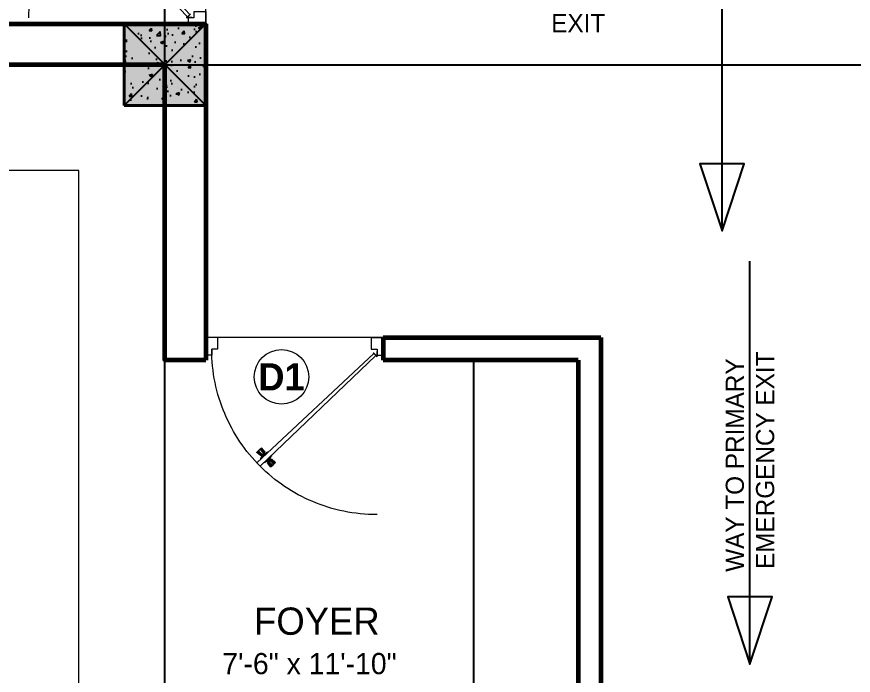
# Model space of a CAD drawing. Header units: feet. Extents: x 109753 to 150441, y 47761 to 75080.
# Drawn here: x 126728.4 to 126912.5, y 50994.6 to 51139.5 of the extents above; entities that cross this region are included whole.
import ezdxf

# ---------------------------------------------------------------- set-up
doc = ezdxf.new("R2010")
doc.units = ezdxf.units.FT
doc.header["$LTSCALE"] = 50
doc.header["$MEASUREMENT"] = 0
doc.linetypes.add('( Hidden )', pattern=[0.375, 0.25, -0.125])
doc.linetypes.add('ACAD_ISO04W100', pattern=[30, 24, -3, 0, -3])
for name, color, linetype, lineweight in [('A-Furniture', 175, 'Continuous', 0), ('COLUMN', 16, 'Continuous', 40), ('DOORS', 7, 'Continuous', 15), ('TEXT', 181, 'Continuous', 13), ('WALL', 1, 'Continuous', 60)]:
    doc.layers.add(name, color=color, linetype=linetype, lineweight=lineweight)
doc.layers.add('HACTH', color=251, linetype='Continuous')
doc.styles.add('GL_Imperial', font='GOTHIC.TTF', dxfattribs={"height": 8})

# ---------------------------------------------------------------- blocks, each defined once
blk = doc.blocks.new('A$Cb5c74cea')
at = {"true_color": 0xffffff, "transparency": 33554687}
h = blk.add_hatch(color=7, dxfattribs=at)
h.dxf.hatch_style = 1
h.paths.add_polyline_path([(-9, -9), (9, -9), (9, 9), (-9, 9)])
at = {"layer": 'HACTH', "transparency": 33554623}
h = blk.add_hatch(dxfattribs=at)
h.set_pattern_fill('AR-CONC', color=256)
h.set_pattern_definition([(50, (-126497.0296, -50480.552), (7.17260183, -0.62752135), [0.75, -8.25]), (355, (-126497.03, -50480.552), (-1.38751334, 7.52192134), [0.6, -6.6]), (100.4514445, (-126496.432, -50480.604), (5.78508847, 6.8943999), [0.63740192, -7.01142112]), (46.1842, (-126497.03, -50478.552), (10.6724133, -1.6551928), [1.125, -12.375]), (96.6356355, (-126496.14, -50478.69), (9.34661946, 9.741186), [0.9561034, -10.5171376]), (351.184164, (-126497.03, -50478.552), (9.34661945, 9.741186), [0.9, -9.9]), (21, (-126496.0296, -50479.052), (5.96907052, -4.0261889), [0.75, -8.25]), (326, (-126496.03, -50479.052), (2.4331533, 7.25150045), [0.6, -6.6]), (71.451445, (-126495.532, -50479.387), (8.40222377, 3.22531153), [0.6374019, -7.01142112]), (37.5, (-126497.0296, -50480.5518), (0.121598553, 3.32893854), [0, -6.52, 0, -6.7, 0, -6.625]), (7.5, (-126497.0296, -50480.5518), (2.63069537, 3.94411712), [0, -3.82, 0, -6.37, 0, -2.525]), (327.5, (-126499.2596, -50480.5518), (5.33822436, -0.225548717), [0, -2.5, 0, -7.8, 0, -10.35]), (317.5, (-126500.2596, -50480.5518), (5.8318617, 1.00104982), [0, -3.25, 0, -5.18, 0, -7.35])])
h.paths.add_polyline_path([(-9, -9), (9, -9), (9, 9), (-9, 9)])
at = {"layer": 'COLUMN'}
blk.add_lwpolyline([(-9, -9), (9, -9), (9, 9), (-9, 9)], close=True, dxfattribs=at)
at = {"layer": 'Defpoints', "color": 18, "true_color": 0x000000}
for p, q in [((-9, -9), (9, 9)), ((-9, 9), (9, -9))]:
    blk.add_line(p, q, dxfattribs=at)
blk = doc.blocks.new('*U566')
at = {"color": 9, "linetype": '( Hidden )', "lineweight": 0, "ltscale": 5, "true_color": 0xc7c8ca}
blk.add_line((30, 0), (0, 0), dxfattribs=at)
blk.add_arc((29, 2), 28, 90, 180, dxfattribs=at)
at = {"layer": 'DOORS', "color": 8}
for p, q in [((10.45, 21.23), (10.96, 21.91)), ((10.49, 21.19), (11.01, 21.87)), ((10.57, 21.11), (11.12, 21.77)), ((10.68, 21.01), (11.24, 21.66)), ((10.88, 20.82), (11.48, 21.43)), ((10.98, 20.72), (11.61, 21.31)), ((11.27, 21.67), (11.28, 21.68)), ((11.39, 21.58), (11.28, 21.68)), ((11.39, 21.58), (11.5, 21.47)), ((11.49, 21.46), (11.5, 21.47)), ((9.31, 20.01), (8.67, 19.46)), ((9.36, 19.98), (8.7, 19.41)), ((9.44, 19.9), (8.81, 19.31)), ((9.38, 20.46), (9.63, 20.1)), ((9.58, 20), (9.51, 19.92)), ((9.6, 19.99), (9.52, 19.9)), ((9.54, 20.31), (9.69, 20.04)), ((9.64, 19.95), (9.56, 19.87)), ((9.7, 19.9), (9.62, 19.81)), ((9.71, 20.15), (9.75, 19.99)), ((9.84, 20.03), (9.82, 19.92)), ((9.95, 19.92), (9.85, 19.9)), ((10.08, 19.8), (9.92, 19.83)), ((10.01, 21.13), (10.39, 20.9)), ((10.17, 20.98), (10.44, 20.85)), ((10.34, 20.82), (10.5, 20.79)), ((10.47, 20.7), (10.57, 20.73)), ((10.48, 20.96), (10.55, 21.04)), ((10.5, 20.94), (10.57, 21.02)), ((10.53, 20.9), (10.61, 20.99)), ((10.58, 20.59), (10.6, 20.7)), ((10.59, 20.85), (10.67, 20.93)), ((10.71, 20.47), (10.67, 20.64)), ((10.72, 20.73), (10.8, 20.81)), ((10.88, 20.32), (10.73, 20.58)), ((10.78, 20.67), (10.86, 20.76)), ((11.03, 20.17), (10.79, 20.53)), ((10.82, 20.64), (10.9, 20.72)), ((10.84, 20.62), (10.91, 20.7)), ((11.06, 20.65), (11.72, 21.21)), ((11.11, 20.61), (11.75, 21.16)), ((8.93, 19.16), (8.91, 19.15)), ((9.02, 19.05), (8.91, 19.15)), ((9.54, 19.8), (8.93, 19.19)), ((9.02, 19.05), (9.13, 18.94)), ((9.15, 18.96), (9.13, 18.94)), ((9.75, 19.61), (9.18, 18.97)), ((9.85, 19.51), (9.3, 18.85)), ((9.93, 19.44), (9.41, 18.75)), ((9.97, 19.39), (9.46, 18.72)), ((9.83, 19.77), (9.75, 19.69)), ((9.89, 19.72), (9.81, 19.64)), ((9.92, 19.68), (9.85, 19.6)), ((9.94, 19.67), (9.87, 19.58)), ((10.25, 19.65), (9.98, 19.77)), ((10.41, 19.5), (10.03, 19.72))]:
    blk.add_line(p, q, dxfattribs=at)
at = {"layer": 'DOORS', "color": 1}
for p, q in [((10.46, 21.29), (10.91, 21.88)), ((10.99, 21.89), (11.36, 21.54)), ((11.04, 21.85), (11.06, 21.87)), ((11.06, 21.87), (11.38, 21.56)), ((11.73, 21.2), (11.36, 21.54)), ((11.71, 21.26), (11.38, 21.56)), ((11.69, 21.24), (11.71, 21.26)), ((9.25, 20), (8.69, 19.51)), ((9.33, 20.59), (9.32, 20.58)), ((9.32, 20.5), (9.55, 20.18)), ((9.33, 20), (9.64, 19.71)), ((9.41, 19.92), (9.41, 19.93)), ((9.58, 20.01), (9.5, 19.93)), ((9.5, 19.93), (9.69, 19.75)), ((9.55, 20.18), (9.56, 20.17)), ((9.56, 20.09), (9.57, 20.1)), ((9.57, 20.02), (9.76, 19.83)), ((9.96, 19.65), (9.76, 19.83)), ((9.88, 21.17), (9.88, 21.18)), ((9.96, 21.18), (10.3, 20.97)), ((10.3, 20.97), (10.31, 20.97)), ((10.39, 20.97), (10.38, 20.97)), ((10.46, 21.21), (10.78, 20.92)), ((10.46, 20.97), (10.66, 20.79)), ((10.47, 20.96), (10.55, 21.05)), ((10.54, 21.13), (10.54, 21.13)), ((10.54, 21.05), (10.73, 20.87)), ((10.85, 20.61), (10.66, 20.79)), ((10.92, 20.69), (10.73, 20.87)), ((11.09, 20.62), (10.78, 20.92)), ((10.84, 20.61), (10.92, 20.7)), ((10.86, 20.53), (10.85, 20.53)), ((10.87, 20.45), (10.86, 20.45)), ((11.09, 20.12), (10.87, 20.45)), ((11.01, 20.7), (11, 20.7)), ((11.09, 20.04), (11.1, 20.04)), ((11.17, 20.62), (11.73, 21.11)), ((8.69, 19.43), (9.06, 19.08)), ((8.73, 19.39), (8.71, 19.36)), ((8.71, 19.36), (9.04, 19.06)), ((9.36, 18.75), (9.04, 19.06)), ((9.43, 18.73), (9.06, 19.08)), ((9.38, 18.78), (9.36, 18.75)), ((9.96, 19.34), (9.51, 18.74)), ((9.96, 19.41), (9.64, 19.71)), ((9.88, 19.57), (9.69, 19.75)), ((9.95, 19.66), (9.87, 19.58)), ((9.87, 19.49), (9.88, 19.49)), ((10.03, 19.65), (10.04, 19.65)), ((10.12, 19.65), (10.11, 19.65)), ((10.46, 19.44), (10.12, 19.65)), ((10.54, 19.45), (10.54, 19.44))]:
    blk.add_line(p, q, dxfattribs=at)
at = {"layer": 'DOORS'}
for p, q in [((0, 0), (0, 3)), ((1, 3), (0, 3)), ((1, 2), (1, 3)), ((28.35, 2.64), (28.82, 3.11)), ((28.39, 2.6), (28.84, 3.05)), ((28.94, 2.37), (28.94, 3.01)), ((29, 2.37), (29, 3.03)), ((29, 2), (29, 3)), ((29, 3), (30, 3)), ((30, 3), (30, 0)), ((2, 2), (1, 2)), ((2, 0), (2, 2)), ((28, 0), (28, 2)), ((28, 2), (29, 2)), ((28.35, 2.64), (28.39, 2.6)), ((28.94, 2.37), (29, 2.37)), ((2, 0), (0, 0)), ((28, 0), (30, 0))]:
    blk.add_line(p, q, dxfattribs=at)
blk.add_lwpolyline([(28.8, 3.08), (9.23, 21.82), (8.64, 21.23), (28.42, 2.7)], dxfattribs=at)
for radius in [0.111, 0.0537]:
    blk.add_circle((28.93, 3.12), radius, dxfattribs=at)
at = {"layer": 'DOORS', "color": 1}
for centre, start, end in [((10.5, 21.25), 142.9424, 226.866), ((10.95, 21.85), 46.866, 142.9424), ((9.29, 19.96), 46.866, 130.7896), ((9.36, 20.54), 136.866, 226.866), ((9.46, 19.89), 46.866, 136.866), ((9.61, 20.06), 142.1232, 226.866), ((9.52, 20.13), 322.1232, 46.866), ((9.92, 21.14), 46.866, 136.866), ((10.34, 21.01), 226.866, 311.6087), ((10.42, 20.93), 46.866, 131.6087), ((10.58, 21.09), 136.866, 226.866), ((10.9, 20.49), 142.1232, 226.866), ((10.81, 20.57), 322.1232, 46.866), ((10.96, 20.73), 226.866, 316.866), ((11.13, 20.67), 226.866, 310.7896), ((11.06, 20.08), 316.866, 46.866), ((11.69, 21.15), 310.7896, 46.866), ((8.72, 19.47), 130.7896, 226.866), ((9.47, 18.78), 226.866, 322.9424), ((9.84, 19.53), 316.866, 46.866), ((10, 19.69), 226.866, 311.6087), ((9.92, 19.37), 322.9424, 46.866), ((10.08, 19.61), 46.866, 131.6087), ((10.5, 19.48), 226.866, 316.866)]:
    blk.add_arc(centre, 0.0571, start, end, dxfattribs=at)
blk = doc.blocks.new('*U567')
at = {"color": 9, "linetype": '( Hidden )', "lineweight": 0, "ltscale": 5, "true_color": 0xc7c8ca}
blk.add_line((0, 0), (30, 0), dxfattribs=at)
blk.add_arc((1, 2), 28, 0, 90, dxfattribs=at)
at = {"layer": 'DOORS', "color": 1}
for p, q in [((18.27, 21.2), (18.64, 21.54)), ((18.29, 21.26), (18.62, 21.56)), ((18.31, 21.24), (18.29, 21.26)), ((18.94, 21.87), (18.62, 21.56)), ((19.01, 21.89), (18.64, 21.54)), ((18.96, 21.85), (18.94, 21.87)), ((19.54, 21.29), (19.09, 21.88)), ((18.83, 20.62), (18.27, 21.11)), ((18.91, 20.04), (18.9, 20.04)), ((18.91, 20.62), (19.22, 20.92)), ((18.91, 20.12), (19.13, 20.45)), ((18.99, 20.7), (19, 20.7)), ((19.08, 20.69), (19.27, 20.87)), ((19.16, 20.61), (19.08, 20.7)), ((19.13, 20.45), (19.14, 20.45)), ((19.14, 20.53), (19.15, 20.53)), ((19.15, 20.61), (19.34, 20.79)), ((19.54, 21.21), (19.22, 20.92)), ((19.46, 21.05), (19.27, 20.87)), ((19.54, 20.97), (19.34, 20.79)), ((19.53, 20.96), (19.45, 21.05)), ((19.46, 21.13), (19.46, 21.13)), ((19.61, 20.97), (19.62, 20.97)), ((19.7, 20.97), (19.69, 20.97)), ((20.04, 21.18), (19.7, 20.97)), ((20.04, 19.65), (20.24, 19.83)), ((20.12, 21.17), (20.12, 21.18)), ((20.43, 20.02), (20.24, 19.83)), ((20.5, 19.93), (20.31, 19.75)), ((20.67, 20), (20.36, 19.71)), ((20.42, 20.01), (20.5, 19.93)), ((20.44, 20.09), (20.43, 20.1)), ((20.45, 20.18), (20.44, 20.17)), ((20.68, 20.5), (20.45, 20.18)), ((20.59, 19.92), (20.59, 19.93)), ((20.67, 20.59), (20.68, 20.58)), ((20.75, 20), (21.31, 19.51)), ((19.46, 19.45), (19.46, 19.44)), ((19.54, 19.44), (19.88, 19.65)), ((19.88, 19.65), (19.89, 19.65)), ((19.97, 19.65), (19.96, 19.65)), ((20.04, 19.41), (20.36, 19.71)), ((20.04, 19.34), (20.49, 18.74)), ((20.05, 19.66), (20.13, 19.58)), ((20.12, 19.57), (20.31, 19.75)), ((20.13, 19.49), (20.12, 19.49)), ((20.57, 18.73), (20.94, 19.08)), ((20.62, 18.78), (20.64, 18.75)), ((20.64, 18.75), (20.96, 19.06)), ((21.31, 19.43), (20.94, 19.08)), ((21.29, 19.36), (20.96, 19.06)), ((21.27, 19.39), (21.29, 19.36))]:
    blk.add_line(p, q, dxfattribs=at)
at = {"layer": 'DOORS', "color": 8}
for p, q in [((19.02, 20.72), (18.39, 21.31)), ((18.61, 21.58), (18.5, 21.47)), ((18.51, 21.46), (18.5, 21.47)), ((19.12, 20.82), (18.52, 21.43)), ((18.61, 21.58), (18.72, 21.68)), ((18.73, 21.67), (18.72, 21.68)), ((19.32, 21.01), (18.76, 21.66)), ((19.43, 21.11), (18.88, 21.77)), ((19.51, 21.19), (18.99, 21.87)), ((19.55, 21.23), (19.04, 21.91)), ((18.89, 20.61), (18.25, 21.16)), ((18.94, 20.65), (18.28, 21.21)), ((18.97, 20.17), (19.21, 20.53)), ((19.16, 20.62), (19.09, 20.7)), ((19.18, 20.64), (19.1, 20.72)), ((19.12, 20.32), (19.27, 20.58)), ((19.22, 20.67), (19.14, 20.76)), ((19.28, 20.73), (19.2, 20.81)), ((19.29, 20.47), (19.33, 20.64)), ((19.41, 20.85), (19.33, 20.93)), ((19.47, 20.9), (19.39, 20.99)), ((19.42, 20.59), (19.4, 20.7)), ((19.5, 20.94), (19.43, 21.02)), ((19.53, 20.7), (19.43, 20.73)), ((19.52, 20.96), (19.45, 21.04)), ((19.66, 20.82), (19.5, 20.79)), ((19.83, 20.98), (19.56, 20.85)), ((19.99, 21.13), (19.61, 20.9)), ((19.92, 19.8), (20.08, 19.83)), ((20.05, 19.92), (20.15, 19.9)), ((20.16, 20.03), (20.18, 19.92)), ((20.29, 20.15), (20.25, 19.99)), ((20.3, 19.9), (20.38, 19.81)), ((20.46, 20.31), (20.31, 20.04)), ((20.36, 19.95), (20.44, 19.87)), ((20.62, 20.46), (20.37, 20.1)), ((20.4, 19.99), (20.48, 19.9)), ((20.42, 20), (20.49, 19.92)), ((20.56, 19.9), (21.19, 19.31)), ((20.64, 19.98), (21.3, 19.41)), ((20.69, 20.01), (21.33, 19.46)), ((19.59, 19.5), (19.97, 19.72)), ((19.75, 19.65), (20.02, 19.77)), ((20.03, 19.39), (20.54, 18.72)), ((20.06, 19.67), (20.13, 19.58)), ((20.07, 19.44), (20.59, 18.75)), ((20.08, 19.68), (20.15, 19.6)), ((20.11, 19.72), (20.19, 19.64)), ((20.15, 19.51), (20.7, 18.85)), ((20.17, 19.77), (20.25, 19.69)), ((20.25, 19.61), (20.82, 18.97)), ((20.46, 19.8), (21.07, 19.19)), ((20.85, 18.96), (20.87, 18.94)), ((20.98, 19.05), (20.87, 18.94)), ((20.98, 19.05), (21.09, 19.15)), ((21.07, 19.16), (21.09, 19.15))]:
    blk.add_line(p, q, dxfattribs=at)
at = {"layer": 'DOORS'}
for p, q in [((0, 3), (0, 0)), ((1, 3), (0, 3)), ((1, 2.37), (1, 3.03)), ((1, 2), (1, 3)), ((1.06, 2.37), (1.06, 3.01)), ((1.61, 2.6), (1.16, 3.05)), ((1.65, 2.64), (1.18, 3.11)), ((29, 2), (29, 3)), ((29, 3), (30, 3)), ((30, 0), (30, 3)), ((1.06, 2.37), (1, 2.37)), ((2, 2), (1, 2)), ((1.65, 2.64), (1.61, 2.6)), ((2, 0), (2, 2)), ((28, 0), (28, 2)), ((28, 2), (29, 2)), ((2, 0), (0, 0)), ((28, 0), (30, 0))]:
    blk.add_line(p, q, dxfattribs=at)
blk.add_lwpolyline([(1.2, 3.08), (20.77, 21.82), (21.36, 21.23), (1.58, 2.7)], dxfattribs=at)
for radius in [0.111, 0.0537]:
    blk.add_circle((1.07, 3.12), radius, dxfattribs=at)
at = {"layer": 'DOORS', "color": 1}
for centre, start, end in [((19.05, 21.85), 37.0576, 133.134), ((19.5, 21.25), 313.134, 37.0576), ((18.31, 21.15), 133.134, 229.2104), ((18.87, 20.67), 229.2104, 313.134), ((18.94, 20.08), 133.134, 223.134), ((19.04, 20.73), 223.134, 313.134), ((19.19, 20.57), 133.134, 217.8768), ((19.1, 20.49), 313.134, 37.8768), ((19.42, 21.09), 313.134, 43.134), ((19.58, 20.93), 48.3913, 133.134), ((19.66, 21.01), 228.3913, 313.134), ((20.08, 21.14), 43.134, 133.134), ((20.48, 20.13), 133.134, 217.8768), ((20.39, 20.06), 313.134, 37.8768), ((20.54, 19.89), 43.134, 133.134), ((20.71, 19.96), 49.2104, 133.134), ((20.64, 20.54), 313.134, 43.134), ((19.5, 19.48), 223.134, 313.134), ((19.92, 19.61), 48.3913, 133.134), ((20, 19.69), 228.3913, 313.134), ((20.08, 19.37), 133.134, 217.0576), ((20.16, 19.53), 133.134, 223.134), ((20.53, 18.78), 217.0576, 313.134), ((21.28, 19.47), 313.134, 49.2104)]:
    blk.add_arc(centre, 0.0571, start, end, dxfattribs=at)

msp = doc.modelspace()

# ---------------------------------------------------------------- linework, layer by layer
at = {"linetype": 'ACAD_ISO04W100', "ltscale": 3}
for p, q in [((126761.03, 50294.25), (126761.03, 51492.02)), ((126392.03, 51128.91), (127331.03, 51128.91))]:
    msp.add_line(p, q, dxfattribs=at)
for points in [[(126883.64, 51092.32), (126888.52, 51107.13), (126878.76, 51107.13), (126883.64, 51092.32), (126883.64, 51154.59), (126801.2, 51154.59)], [(126889.78, 50997.04), (126894.66, 51011.85), (126884.9, 51011.85), (126889.78, 50997.04), (126889.78, 51085.68)], [(126828.99, 50921.88), (126828.99, 51063.91)]]:
    msp.add_lwpolyline(points)
at = {"layer": 'A-Furniture'}
msp.add_lwpolyline([(126646.55, 50968.32), (126742.08, 50968.32), (126742.08, 51105.66), (126646.55, 51105.66)], close=True, dxfattribs=at)
at = {"layer": 'TEXT'}
msp.add_circle((126786.69, 51060.23), 6, dxfattribs=at)
at = {"layer": 'WALL'}
for p, q in [((126509.03, 51137.91), (126770.03, 51137.91)), ((126770.03, 51137.91), (126770.03, 51063.91)), ((126809.03, 51068.91), (126809.03, 51063.91)), ((126856.99, 51068.91), (126856.99, 50471.55)), ((126851.99, 51063.91), (126851.99, 50921.79))]:
    msp.add_line(p, q, dxfattribs=at)
for points in [[(126770.03, 51063.91), (126761.03, 51063.91), (126761.03, 51128.91), (126509.03, 51128.91), (126509.03, 50908.79)], [(126809.03, 51068.91), (126856.99, 51068.91)], [(126851.99, 51063.91), (126809.03, 51063.91)]]:
    msp.add_lwpolyline(points, dxfattribs=at)
msp.add_lwpolyline([(126761.03, 51068.91), (126761.03, 51068.91)], close=True, dxfattribs=at)

# ---------------------------------------------------------------- block references
msp.add_blockref('A$Cb5c74cea', (126761.03, 51128.91))
at = {"layer": 'WALL', "yscale": 1.300000000000218}
for name, p, xscale, zscale, rotation in [('*U567', (126770.03, 51137.91), 1.300000000000218, 1.300000000000218, 90.00000000000001), ('*U566', (126770.03, 51068.91), -1.300000000000218, 1.30000000000021, 180)]:
    msp.add_blockref(name, p, dxfattribs=dict(at, xscale=xscale, zscale=zscale, rotation=rotation))

# ---------------------------------------------------------------- texts
at = {"layer": 'TEXT', "style": 'GL_Imperial'}
for s, insert, char_height, width, attachment_point in [('WAY TO PRIMARY EMERGENCY EXIT', (126857.93, 51160.05), 4, 46.7728, 3), ('\\pi9.84968;{\\H0.75x;FOYER\\P\\pi2.8503;\\H0.77778x;7\'-6" x 11\'-10"}', (126770.81, 51009.48), 8, 44.303, 1)]:
    msp.add_mtext(s, dxfattribs=dict(at, insert=insert, char_height=char_height, width=width, attachment_point=attachment_point))
at = {"layer": 'TEXT', "insert": (126884.45, 51017.18), "char_height": 4, "width": 46.7728, "attachment_point": 1, "rotation": 90, "style": 'GL_Imperial'}
msp.add_mtext('\\pi0.15052;WAY TO PRIMARY \\P\\pi0.77459;EMERGENCY EXIT', dxfattribs=at)
at = {"layer": 'TEXT', "insert": (126786.69, 51060.23), "char_height": 6, "attachment_point": 5, "style": 'GL_Imperial'}
msp.add_mtext_dynamic_manual_height_columns('{\\fStylus BT|b1|i0|c0|p34;D1}', width=9.3058, gutter_width=35, heights=[0], dxfattribs=at)

doc.saveas('drawing.dxf')
